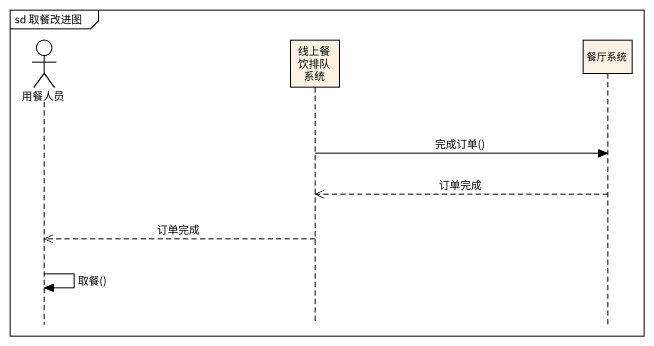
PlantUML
@startuml
mainframe sd 取餐改进图
hide footbox
actor 用餐人员
participant 线上餐饮排队系统
participant 餐厅系统

线上餐饮排队系统 -> 餐厅系统 : 完成订单()
餐厅系统 -->> 线上餐饮排队系统 : 订单完成
线上餐饮排队系统 -->> 用餐人员 : 订单完成
用餐人员 -> 用餐人员 : 取餐()
@enduml
